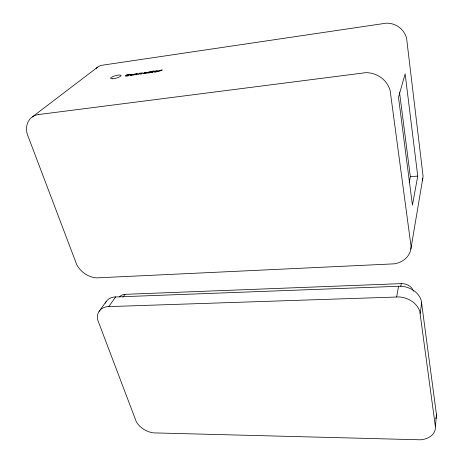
<?xml version="1.0" encoding="UTF-8"?>
<svg xmlns="http://www.w3.org/2000/svg" width="463" height="463" viewBox="0 0 463 463"><rect width="100%" height="100%" fill="white"/><g stroke="black" fill="none" stroke-linecap="round" stroke-linejoin="round"><path stroke-width="0.69" d="M435.342 426.238L419.791 311.449A21.443 16.986 11.2 0 0 399.158 296.933L106.988 306.662A18.653 13.381 32.1 0 0 97.78 320.147L136.267 421.648A17.166 11.511 27 0 0 153.484 432.87L420.323 439.804A19.822 14.121 11.8 0 0 435.417 427.91L436.395 414.055L421.249 300.452A21.014 16.807 10.8 0 0 401.045 286.192L113.857 297.032A18.323 13.3 32.2 0 0 105.24 303.201M420.219 313.451L421.671 302.432M410.849 249.158L422.817 178.18M400.784 286.394L401.276 283.622L124.941 294.341A9.81 7.205 32.3 0 0 119.628 296.951M396.664 296.881L398.597 286.151M417.736 176.09L412.446 205.19L398.487 97.323L405.142 73.849L417.736 176.09L410.351 176.704L409.223 182.37M122.903 297.269L124.941 294.341M108.857 306.483L115.704 296.841M99.128 311.315L106.085 301.673M32.283 116.936L97.635 67.164M399.494 92.056L410.351 176.704M436.395 414.055L436.464 415.71A19.452 14.023 11.5 0 1 435.862 418.72M401.276 283.622A11.228 9.063 10.4 0 1 413.482 291.227M422.262 180.356A19.174 17.079 6.2 0 0 423.049 175.946L406.595 38.313A20.783 20.389 -18 0 0 386.368 23.15L101.322 65.358A18.954 15.441 50 0 0 96.072 68.466M156.963 71.065C155.308 72.813 154.578 70.845 156.963 71.065M144.097 73.223L146.482 72.969L144.514 73.611L142.899 73.519L144.572 72.552L147.06 72.321L146.73 72.795L144.097 73.223M132.476 74.537C130.809 76.245 130.178 74.317 132.476 74.537M147.211 72.801L147.894 73.102L150.012 72.749L150.406 72.402L148.403 72.633L151.297 71.603L148.953 71.921A1.788 0.44 -14.8 0 0 147.865 72.315L147.211 72.801M158.167 70.874C157.767 71.985 152.761 72.888 154.532 71.389A1.783 0.44 -14.7 0 1 155.527 70.995L158.167 70.874M126.457 75.55C126.526 76.534 129.785 74.665 128.471 75.753C121.798 77.304 127.227 73.756 130.207 74.277L126.457 75.55M151.106 72.402L152.975 72.378C153.838 71.806 151.094 72.685 153.016 71.533L154.382 71.111L152.593 71.053L151.106 72.402M133.662 74.346C133.24 75.434 128.216 76.343 130.109 74.844A1.765 0.428 -15.1 0 1 131.104 74.462L133.662 74.346M141.389 73.264L140.451 74.155L141.58 73.999L142.691 72.894L139.531 73.212L138.055 74.497L141.389 73.264M136.845 73.906L135.896 74.798L137.025 74.641L138.148 73.605L134.999 73.854L133.512 75.139L136.845 73.906M145.955 72.604L144.415 72.917L145.955 72.604M162.091 70.017L158.103 71.661L159.504 70.382L161.269 70.162A1.615 0.399 -14.6 0 1 161.957 70.029L162.091 70.017M38.435 114.569L36.374 114.992A22.091 16.83 46.2 0 0 27.195 133.969L76.765 264.714A19.649 14.521 36.1 0 0 96.391 277.893L394.262 263.841A22.438 18.896 10.9 0 0 411.098 246.681L390.141 90.528A24.574 23.399 12 0 0 365.938 72.656L38.435 114.569M112.544 78.797A5.423 1.296 -15.4 0 0 121.011 75.776A5.423 1.296 -15.4 0 0 113.962 76.129A5.423 1.296 -15.4 0 0 112.544 78.797"/></g></svg>
